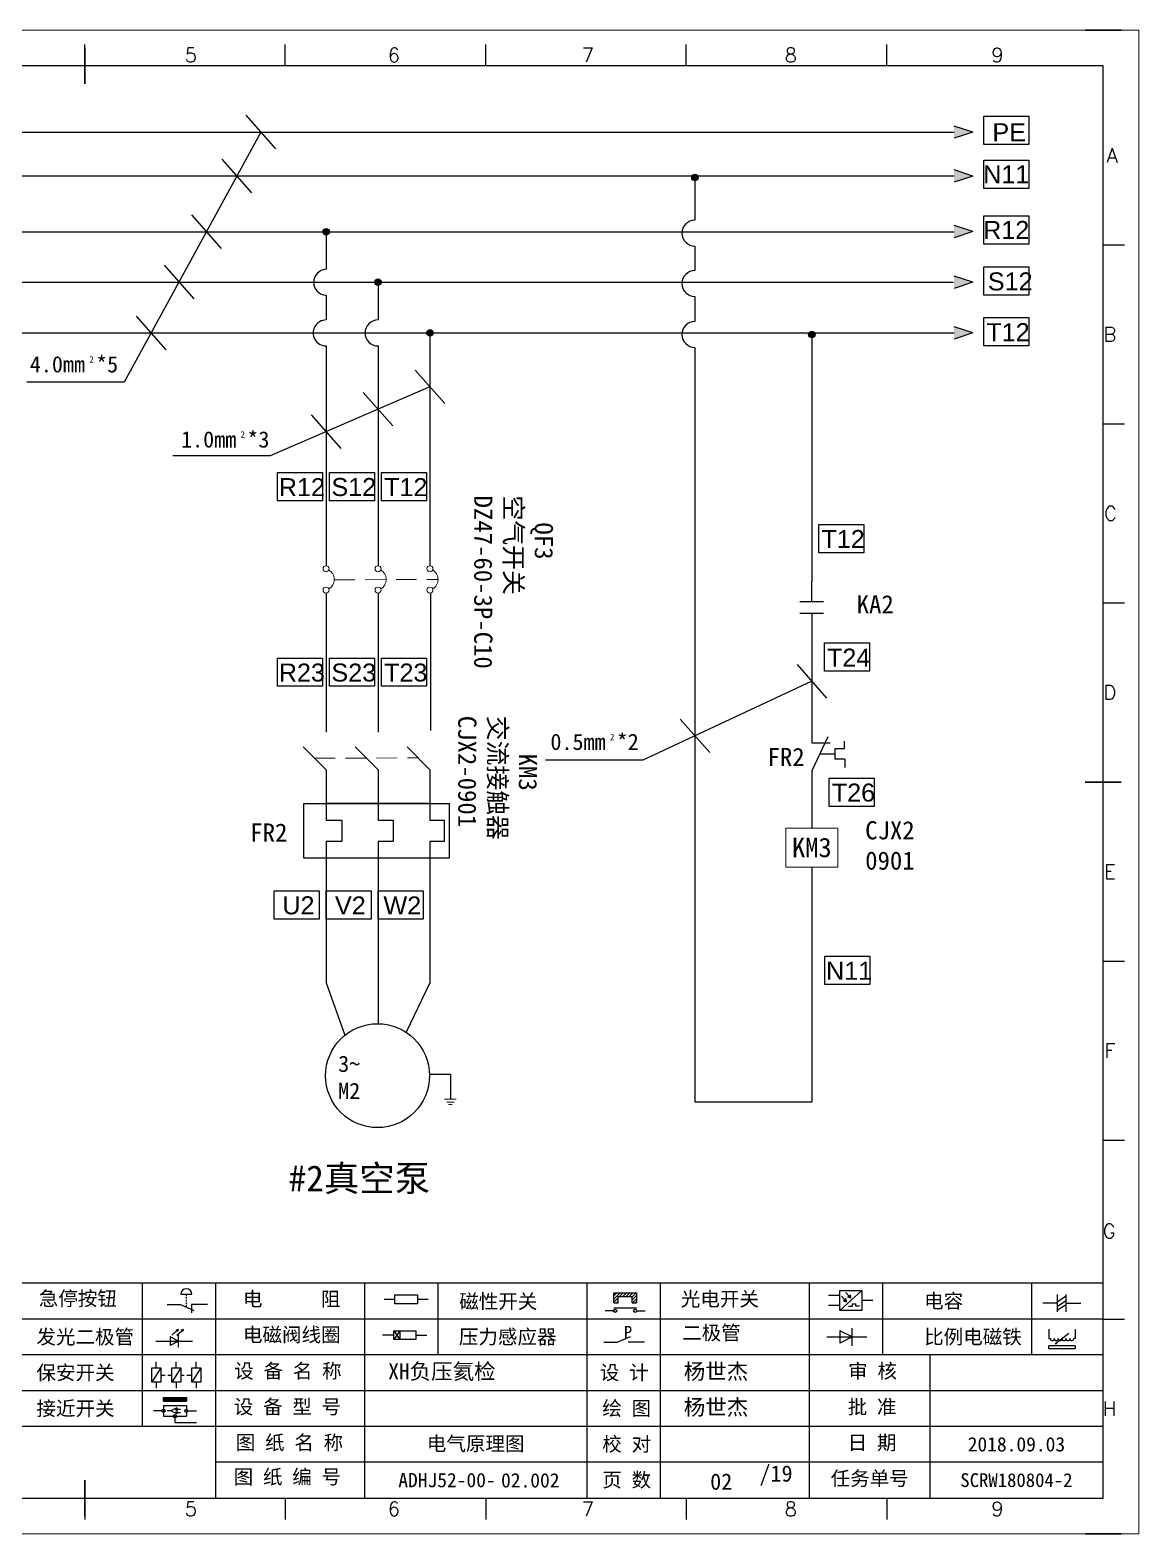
# Model space of a CAD drawing. Header units: millimetres. Extents: x 17734 to 28845, y 9358 to 11073.
# Drawn here: x 23487.7 to 23658.4, y 10415 to 10646.5 of the extents above; entities that cross this region are included whole.
import ezdxf
from ezdxf.enums import TextEntityAlignment as Align

# ---------------------------------------------------------------- set-up
doc = ezdxf.new("R2010")
doc.units = ezdxf.units.MM
doc.linetypes.add('DASHED2', pattern=[9.525, 6.35, -3.175])
doc.layers.add('AE_BOR', color=1, linetype='Continuous')
doc.layers.add('MISC', color=2, linetype='Continuous')
doc.styles.get("Standard").update_dxf_attribs({"font": ''})
doc.styles.add('WD', font='romans.shx', dxfattribs={"bigfont": 'gbcbig.shx'})
doc.styles.add('样式 0', font='')
doc.styles.add('样式 8', font='arial.ttf')
doc.styles.add('汉字', font='')
doc.styles.get('Standard').set_extended_font_data('SimSun')
doc.styles.get('样式 0').set_extended_font_data('KaiTi_GB2312')
doc.styles.get('汉字').set_extended_font_data('新宋体')

# ---------------------------------------------------------------- blocks, each defined once
blk = doc.blocks.new('磁性开关')
at = {"linetype": 'ByBlock'}
h = blk.add_hatch(dxfattribs=at)
h.set_pattern_fill('ANSI31', color=256, scale=0.1, style=0)
h.paths.add_polyline_path([(-1910.88, -776.69), (-1910.88, -775.29), (-1907.69, -775.29), (-1907.69, -776.69), (-1908.31, -776.69), (-1908.31, -775.79), (-1910.25, -775.79), (-1910.25, -776.69)])
for p, q in [((-1910.88, -776.69), (-1910.88, -775.29)), ((-1910.88, -775.29), (-1907.69, -775.29)), ((-1910.88, -776.69), (-1910.25, -776.69)), ((-1910.25, -776.69), (-1910.25, -775.79)), ((-1910.25, -775.79), (-1908.31, -775.79)), ((-1908.31, -776.69), (-1908.31, -775.79)), ((-1908.31, -776.69), (-1907.69, -776.69)), ((-1907.69, -775.29), (-1907.69, -776.69)), ((-1910.91, -777.81), (-1912.09, -777.81)), ((-1910.88, -777.39), (-1907.69, -777.39)), ((-1907.66, -777.81), (-1906.48, -777.81))]:
    blk.add_line(p, q, dxfattribs=at)
for centre in [(-1910.68, -777.81), (-1907.88, -777.81)]:
    blk.add_circle(centre, 0.225, dxfattribs=at)
blk = doc.blocks.new('光电开关')
at = {"linetype": 'ByBlock'}
h = blk.add_hatch(dxfattribs=at)
h.set_pattern_fill('ANSI31', color=256, scale=0.01, style=0)
h.set_pattern_definition([(45, (0.172267, 0), (-0.0224506403, 0.0224506403), [])])
h.paths.add_polyline_path([(-1882.44, -776.34), (-1882.5, -775.91), (-1882.68, -776.07)])
h.paths.add_polyline_path([(-1882.86, -776.23), (-1882.44, -776.34), (-1882.68, -776.07)])
h.paths.add_polyline_path([(-1883.05, -776.88), (-1883.11, -776.45), (-1883.29, -776.61)])
h.paths.add_polyline_path([(-1883.47, -776.77), (-1883.05, -776.88), (-1883.29, -776.61)])
for p, q in [((-1884.01, -775.96), (-1885.56, -775.96)), ((-1880.91, -775.3), (-1884.01, -778.05)), ((-1883.75, -776.09), (-1883.05, -776.88)), ((-1883.11, -776.45), (-1883.47, -776.77)), ((-1883.05, -776.88), (-1883.47, -776.77)), ((-1883.14, -775.55), (-1882.44, -776.34)), ((-1883.05, -776.88), (-1883.11, -776.45)), ((-1882.5, -775.91), (-1882.86, -776.23)), ((-1882.44, -776.34), (-1882.86, -776.23)), ((-1882.44, -776.34), (-1882.5, -775.91)), ((-1879.37, -776.67), (-1880.91, -776.67)), ((-1884.01, -777.39), (-1885.56, -777.39)), ((-1882.78, -777.47), (-1882.23, -777.47)), ((-1882.23, -777.47), (-1882.23, -777.14)), ((-1882.23, -777.14), (-1881.78, -777.14)), ((-1881.78, -777.47), (-1881.78, -777.14)), ((-1881.23, -777.47), (-1881.78, -777.47))]:
    blk.add_line(p, q, dxfattribs=at)
blk.add_lwpolyline([(-1884.01, -775.3), (-1880.91, -775.3), (-1880.91, -778.05), (-1884.01, -778.05)], close=True, dxfattribs=at)
blk = doc.blocks.new('电磁阀线圈')
at = {"linetype": 'ByBlock'}
for p, q in [((-1854.61, -796.54), (-1856.17, -796.54)), ((-1854.61, -795.92), (-1853.75, -797.16)), ((-1853.75, -795.92), (-1854.61, -797.16)), ((-1853.75, -795.92), (-1853.75, -797.16)), ((-1851.53, -796.54), (-1849.97, -796.54))]:
    blk.add_line(p, q, dxfattribs=at)
blk.add_lwpolyline([(-1854.61, -795.92), (-1851.53, -795.92), (-1851.53, -797.16), (-1854.61, -797.16)], close=True, dxfattribs=at)
blk = doc.blocks.new('压力感应器')
at = {"linetype": 'ByBlock'}
for p, q in [((-1815.59, -777.73), (-1813.71, -776.93)), ((-1817.44, -777.73), (-1815.59, -777.73)), ((-1811.78, -777.73), (-1814.05, -777.73))]:
    blk.add_line(p, q, dxfattribs=at)
at = {"linetype": 'ByBlock', "insert": (-1814.65, -775.48), "char_height": 1.68, "width": 1.2242, "attachment_point": 1}
blk.add_mtext('{\\fNSimSun|b0|i0|c134|p49;P}', dxfattribs=at)
blk = doc.blocks.new('二极管')
at = {"linetype": 'ByBlock'}
for p, q in [((-1787.52, -776.77), (-1781.92, -776.77)), ((-1783.97, -776.77), (-1785.69, -775.9)), ((-1785.69, -775.9), (-1785.69, -777.65)), ((-1783.97, -776.77), (-1785.69, -777.65)), ((-1783.97, -777.99), (-1783.97, -775.56))]:
    blk.add_line(p, q, dxfattribs=at)
blk = doc.blocks.new('电容')
at = {"linetype": 'ByBlock'}
for p, q in [((-1756.08, -782.99), (-1756.08, -780.56)), ((-1754.86, -780.79), (-1756.08, -781.55)), ((-1754.86, -782.99), (-1754.86, -780.56)), ((-1756.08, -781.77), (-1758.13, -781.77)), ((-1754.86, -781.44), (-1756.08, -782.2)), ((-1754.86, -781.99), (-1756.08, -782.75)), ((-1754.86, -781.77), (-1752.81, -781.77))]:
    blk.add_line(p, q, dxfattribs=at)
blk = doc.blocks.new('发光二极管')
at = {"linetype": 'ByBlock'}
for p, q in [((-1755.78, -785.92), (-1754.89, -785.14)), ((-1754.89, -785.14), (-1755.2, -785.22)), ((-1755.2, -785.22), (-1755.01, -785.43)), ((-1755.08, -785.92), (-1754.18, -785.14)), ((-1754.89, -785.14), (-1755.01, -785.43)), ((-1754.18, -785.14), (-1754.49, -785.22)), ((-1754.49, -785.22), (-1754.31, -785.43)), ((-1754.18, -785.14), (-1754.31, -785.43)), ((-1758.01, -786.77), (-1752.89, -786.77)), ((-1754.84, -786.77), (-1756.04, -786.16)), ((-1756.04, -786.16), (-1756.04, -787.39)), ((-1754.84, -786.77), (-1756.04, -787.39)), ((-1754.84, -787.63), (-1754.84, -785.92))]:
    blk.add_line(p, q, dxfattribs=at)
blk = doc.blocks.new('比例电磁阀')
at = {"linetype": 'ByBlock'}
for p, q in [((-1757.26, -775.38), (-1757.26, -776.71)), ((-1757.26, -776.71), (-1757.05, -776.71)), ((-1754.5, -775.98), (-1756.35, -777.44)), ((-1753.58, -776.71), (-1753.8, -776.71)), ((-1753.58, -775.38), (-1753.58, -776.71)), ((-1753.6, -777.73), (-1757.25, -777.73)), ((-1757.25, -778.13), (-1757.25, -777.73)), ((-1753.6, -778.13), (-1757.25, -778.13)), ((-1756.35, -777.44), (-1756.25, -777.25)), ((-1756.35, -777.44), (-1756.15, -777.38)), ((-1756.15, -777.38), (-1756.25, -777.25)), ((-1753.6, -777.73), (-1753.6, -778.13))]:
    blk.add_line(p, q, dxfattribs=at)
for centre in [(-1756.78, -776.71), (-1756.24, -776.71), (-1755.7, -776.71), (-1755.15, -776.71), (-1754.61, -776.71), (-1754.07, -776.71)]:
    blk.add_arc(centre, 0.271, 180, 0, dxfattribs=at)
blk = doc.blocks.new('保安开关')
at = {"linetype": 'ByBlock'}
for p, q in [((-1757.33, -790.79), (-1758.6, -792.81)), ((-1757.96, -790.79), (-1757.96, -789.97)), ((-1754.54, -790.79), (-1755.81, -792.81)), ((-1755.17, -790.79), (-1755.17, -789.97)), ((-1751.75, -790.79), (-1753.02, -792.81)), ((-1752.39, -790.79), (-1752.39, -789.97)), ((-1757.96, -792.81), (-1757.96, -793.62)), ((-1757.33, -791.8), (-1756.72, -791.8)), ((-1756.35, -791.8), (-1755.89, -791.8)), ((-1755.17, -792.81), (-1755.17, -793.62)), ((-1754.52, -791.8), (-1754.06, -791.8)), ((-1753.69, -791.8), (-1753.08, -791.8)), ((-1752.39, -792.81), (-1752.39, -793.62))]:
    blk.add_line(p, q, dxfattribs=at)
for points in [[(-1758.6, -790.79), (-1757.33, -790.79), (-1757.33, -792.81), (-1758.6, -792.81)], [(-1755.81, -790.79), (-1754.54, -790.79), (-1754.54, -792.81), (-1755.81, -792.81)], [(-1753.02, -790.79), (-1751.75, -790.79), (-1751.75, -792.81), (-1753.02, -792.81)]]:
    blk.add_lwpolyline(points, close=True, dxfattribs=at)
blk = doc.blocks.new('接近开关')
at = {"linetype": 'ByBlock'}
h = blk.add_hatch(dxfattribs=at)
h.set_pattern_fill('ANSI31', color=256, scale=0.01, style=0)
h.set_pattern_definition([(45, (-89.131516, -30.795668), (-0.0224506403, 0.0224506403), [])])
h.paths.add_polyline_path([(-1516.96, -1123.35), (-1516.96, -1122.85), (-1513.76, -1122.85), (-1513.76, -1123.35)])
for p, q in [((-1516.96, -1123.35), (-1516.96, -1122.85)), ((-1516.96, -1122.85), (-1513.76, -1122.85)), ((-1516.96, -1123.35), (-1513.76, -1123.35)), ((-1513.76, -1122.85), (-1513.76, -1123.35)), ((-1517.18, -1124.71), (-1518.36, -1124.71)), ((-1516.96, -1123.95), (-1513.76, -1123.95)), ((-1516.96, -1123.95), (-1516.96, -1125.47)), ((-1516.96, -1125.47), (-1513.76, -1125.47)), ((-1515.91, -1124.71), (-1516.45, -1124.71)), ((-1515.11, -1124.31), (-1515.91, -1124.71)), ((-1515.11, -1125.11), (-1515.91, -1124.71)), ((-1515.33, -1124.53), (-1515.17, -1124.53)), ((-1515.33, -1124.88), (-1515.17, -1124.88)), ((-1515.25, -1124.45), (-1515.25, -1124.61)), ((-1515.11, -1124.31), (-1515.11, -1125.11)), ((-1515.11, -1124.48), (-1514.58, -1124.48)), ((-1515.11, -1124.94), (-1514.58, -1124.94)), ((-1513.76, -1123.95), (-1513.76, -1125.47)), ((-1513.54, -1124.71), (-1512.36, -1124.71)), ((-1515.36, -1125.69), (-1515.36, -1126.36)), ((-1515.36, -1126.36), (-1512.36, -1126.36))]:
    blk.add_line(p, q, dxfattribs=at)
for centre in [(-1516.96, -1124.71), (-1515.36, -1125.47), (-1513.76, -1124.71)]:
    blk.add_circle(centre, 0.225, dxfattribs=at)
blk = doc.blocks.new('电阻')
at = {"linetype": 'ByBlock'}
for p, q in [((-3.09, 0), (-1.57, 0)), ((1.57, 0), (3.09, 0))]:
    blk.add_line(p, q, dxfattribs=at)
blk.add_lwpolyline([(-1.57, 0.63), (1.57, 0.63), (1.57, -0.63), (-1.57, -0.63)], close=True, dxfattribs=at)
blk = doc.blocks.new('急停按钮')
at = {"linetype": 'ByBlock'}
for p, q in [((-1.86, 0), (0, 0)), ((0, 0), (1.88, -0.81)), ((0.06, 1.45), (1.61, 1.45)), ((0.83, 1.45), (0.83, 1.24)), ((0.83, 1.07), (0.83, 0.85)), ((0.83, 0.68), (0.83, 0.47)), ((0.83, 0.29), (0.83, 0.08)), ((3.81, 0), (1.54, 0)), ((1.54, 0), (1.54, -1.15)), ((0.83, -0.09), (0.83, -0.24))]:
    blk.add_line(p, q, dxfattribs=at)
blk.add_arc((0.83, 1.45), 0.774, 0, 180)
blk = doc.blocks.new('电控横A4')
for p, q in [((292, -5), (5, -5)), ((292, -205), (292, -5)), ((10.03, -205), (289.53, -205)), ((130.8, -205), (190.75, -205)), ((190.75, -205), (259.54, -205))]:
    blk.add_line(p, q)
at = {"linetype": 'ByBlock'}
for p, q in [((292, -175), (5, -175)), ((292, -180), (5, -180)), ((292, -185), (5, -185)), ((292, -190), (5, -190)), ((292, -195), (5, -195)), ((292, -200), (168.03, -200))]:
    blk.add_line(p, q, dxfattribs=at)
at = {"color": 0, "lineweight": -2}
for p, q in [((157.79, -175), (157.79, -195)), ((168.03, -175), (168.03, -204.92)), ((188.84, -175), (188.84, -185)), ((199.08, -175), (199.08, -185)), ((219.89, -175), (219.89, -185)), ((230.12, -175), (230.12, -185)), ((250.93, -175), (250.93, -185)), ((261.17, -175), (261.17, -185)), ((281.98, -175), (281.98, -185)), ((188.84, -185), (188.84, -204.92)), ((219.89, -185), (219.89, -205)), ((230.12, -185), (230.12, -205)), ((250.93, -185), (250.93, -205)), ((267.79, -185), (267.79, -205))]:
    blk.add_line(p, q, dxfattribs=at)
at = {"color": 0, "ltscale": 2}
for p, q in [((292, -205), (292, -183.55)), ((259.54, -205), (289.53, -205)), ((259.54, -205), (292, -205))]:
    blk.add_line(p, q, dxfattribs=at)
at = {"layer": 'AE_BOR', "color": 1, "lineweight": 15}
for p, q in [((0, 0), (297, 0)), ((297, 0), (297, -210)), ((297, -210), (0, -210))]:
    blk.add_line(p, q, dxfattribs=at)
at = {"layer": 'AE_BOR'}
for p, q in [((149.78, -5), (149.78, -2)), ((177.78, -5), (177.78, -2)), ((205.78, -5), (205.78, -2)), ((233.78, -5), (233.78, -2)), ((261.78, -5), (261.78, -2)), ((292, -30), (295, -30)), ((292, -55), (295, -55)), ((292, -80), (295, -80)), ((292, -130), (295, -130)), ((292, -155), (295, -155)), ((292, -180), (295, -180)), ((149.78, -205), (149.78, -208)), ((177.78, -205), (177.78, -208)), ((205.78, -205), (205.78, -208)), ((233.78, -205), (233.78, -208)), ((261.78, -205), (261.78, -208))]:
    blk.add_line(p, q, dxfattribs=at)
at = {"layer": 'AE_BOR', "lineweight": 30}
for p, q in [((294.53, 0), (289.53, 0)), ((294.53, -210), (289.53, -210))]:
    blk.add_line(p, q, dxfattribs=at)
at = {"layer": 'AE_BOR', "color": 2, "lineweight": 30}
for p, q in [((149.78, -7.5), (149.78, -2.5)), ((289.5, -105), (294.5, -105)), ((149.78, -202.5), (149.78, -207.5)), ((149.78, -205), (149.78, -207.5))]:
    blk.add_line(p, q, dxfattribs=at)
for name, p in [('急停按钮', (163.12, -177.98)), ('电阻', (194.66, -177.22))]:
    blk.add_blockref(name, p)
at = {"linetype": 'ByBlock'}
for name, p in [('磁性开关', (2134.53, 598.96)), ('光电开关', (2139.22, 599.27)), ('电容', (2041.69, 603.98)), ('发光二极管', (1917.72, 603.69)), ('电磁阀线圈', (2047.53, 614.3)), ('压力感应器', (2039.72, 594.52)), ('二极管', (2040.91, 594.27)), ('比例电磁阀', (2041.69, 593.98)), ('保安开关', (1917.72, 603.98)), ('接近开关', (1677.72, 931.9))]:
    blk.add_blockref(name, p, dxfattribs=at)
at = {"char_height": 2, "attachment_point": 1, "style": '汉字'}
for s, insert in [('{\\fKaiTi_GB2312|b0|i0|c134|p49;急停按钮}', (143.35, -176.12)), ('{\\fKaiTi_GB2312|b0|i0|c134|p49;电      阻}', (171.86, -176.19)), ('{\\fKaiTi_GB2312|b0|i0|c134|p49;磁性开关}', (202.07, -176.53)), ('{\\fKaiTi_GB2312|b0|i0|c134|p49;光电开关}', (233.02, -176.19)), ('{\\fKaiTi_GB2312|b0|i0|c134|p49;电容}', (267, -176.48)), ('{\\fKaiTi_GB2312|b0|i0|c134|p49;发光二极管}', (143.02, -181.48)), ('{\\fKaiTi_GB2312|b0|i0|c134|p49;电磁阀线圈}', (171.86, -181.19)), ('{\\fKaiTi_GB2312|b0|i0|c134|p49;压力感应器}', (202.02, -181.47)), ('{\\fKaiTi_GB2312|b0|i0|c134|p49;二极管}', (233.2, -180.91)), ('{\\fKaiTi_GB2312|b0|i0|c134|p49;比例电磁铁}', (267, -181.48)), ('{\\fKaiTi_GB2312|b0|i0|c134|p49;保安开关}', (143.02, -186.48)), ('{\\fKaiTi_GB2312|b0|i0|c134|p0;设 备 名 称}', (170.65, -186.24)), ('{\\fKaiTi_GB2312|b0|i0|c134|p0;设 计}', (221.72, -186.46)), ('{\\fKaiTi_GB2312|b0|i0|c134|p0;审 核}', (256.39, -186.25)), ('{\\fKaiTi_GB2312|b0|i0|c134|p0;设 备 型 号}', (170.58, -191.24)), ('{\\fKaiTi_GB2312|b0|i0|c134|p0;批 准}', (256.32, -191.25)), ('{\\fKaiTi_GB2312|b0|i0|c134|p49;接近开关}', (143.02, -191.48)), ('{\\fKaiTi_GB2312|b0|i0|c134|p0;绘 图}', (222.05, -191.46)), ('{\\fKaiTi_GB2312|b0|i0|c134|p0;图 纸 名 称}', (170.86, -196.24)), ('{\\fKaiTi_GB2312|b0|i0|c134|p0;校 对}', (222.05, -196.46)), ('{\\fKaiTi_GB2312|b0|i0|c134|p0;日 期}', (256.32, -196.25)), ('{\\fKaiTi_GB2312|b0|i0|c134|p0;图 纸 编 号}', (170.57, -201.03)), ('{\\fKaiTi_GB2312|b0|i0|c134|p0;页 数}', (222.05, -201.46)), ('{\\fKaiTi_GB2312|b0|i0|c134|p0;任务单号}', (253.94, -201.25))]:
    blk.add_mtext(s, dxfattribs=dict(at, insert=insert))
for s, insert, char_height, width, attachment_point in [('{\\fKaiTi_GB2312|b0|i0|c134|p49;XH负压氦检}', (192.15, -186.2), 2.2, 26.5767, 1), ('{\\fKaiTi_GB2312|b0|i0|c134|p49;杨世杰}', (233.43, -186.2), 2.2, 15.3175, 1), ('{\\fKaiTi_GB2312|b0|i0|c134|p49;杨世杰}', (233.43, -191.2), 2.2, 15.3175, 1), ('{\\fKaiTi_GB2312|b0|i0|c134|p49;2018.09.03}', (279.89, -197.5), 2, 24.2172, 5), ('{\\fKaiTi_GB2312|b0|i0|c134|p49;SCRW180804-2}', (279.89, -202.5), 1.92, 24.2172, 5)]:
    blk.add_mtext(s, dxfattribs=dict(insert=insert, char_height=char_height, width=width, attachment_point=attachment_point))
at = {"color": 0, "lineweight": -2, "insert": (200.36, -202.5), "char_height": 2, "width": 31.0482, "attachment_point": 5}
blk.add_mtext('{\\C256;ADHJ52-00-}', dxfattribs=at)
at = {"color": 0, "linetype": 'ByBlock', "lineweight": -2, "insert": (242.64, -201.84), "char_height": 4.2689, "width": 20.8102, "attachment_point": 5}
blk.add_mtext('  {\\H0.53119x; /19}', dxfattribs=at)
at = {"layer": 'AE_BOR', "style": 'WD'}
for s, p in [('5', (164.59, -4.5)), ('6', (192.94, -4.5)), ('7', (220.04, -4.5)), ('8', (248.37, -4.5)), ('9', (277.23, -4.5)), ('5', (164.59, -207.5)), ('6', (192.94, -207.5)), ('7', (220.04, -207.5)), ('8', (248.37, -207.5)), ('9', (277.23, -207.5))]:
    blk.add_text(s, height=2, dxfattribs=at).set_placement(p, align=Align.CENTER)
for s, p in [('A', (294.03, -17.5)), ('B', (293.84, -42.5)), ('C', (293.93, -67.5)), ('D', (293.84, -92.5)), ('E', (293.74, -117.5)), ('F', (293.74, -142.5)), ('F', (293.74, -142.5)), ('G', (293.74, -167.72)), ('H', (293.84, -192.5))]:
    blk.add_text(s, height=2, dxfattribs=at).set_placement(p, align=Align.MIDDLE_RIGHT)
blk = doc.blocks.new('常开触点')
at = {"linetype": 'ByBlock'}
for p, q in [((-1853.82, -782.99), (-1853.82, -780.56)), ((-1852.6, -782.99), (-1852.6, -780.56)), ((-1853.82, -781.77), (-1855.88, -781.77)), ((-1852.6, -781.77), (-1850.55, -781.77))]:
    blk.add_line(p, q, dxfattribs=at)

msp = doc.modelspace()

# ---------------------------------------------------------------- hatches: boundary and pattern name
for points in [[(23629.944, 10624.993), (23632.863, 10624.057), (23629.944, 10623.122)], [(23590.548, 10623.833, 1), (23589.548, 10623.833, 1)], [(23533.749, 10615.485, 1), (23532.749, 10615.485, 1)], [(23629.944, 10616.427), (23632.863, 10615.492), (23629.944, 10614.556)], [(23629.944, 10608.631), (23632.863, 10607.696), (23629.944, 10606.76)], [(23541.748, 10607.727, 1), (23540.748, 10607.727, 1)], [(23549.748, 10599.892, 1), (23548.748, 10599.892, 1)], [(23608.548, 10599.638, 1), (23607.548, 10599.638, 1)], [(23629.944, 10600.835), (23632.863, 10599.899), (23629.944, 10598.964)]]:
    msp.add_hatch(color=256).paths.add_polyline_path(points)
at = {"layer": 'MISC'}
msp.add_hatch(color=2, dxfattribs=at).paths.add_polyline_path([(23629.944, 10631.757), (23632.863, 10630.822), (23629.944, 10629.887)])

# ---------------------------------------------------------------- linework, layer by layer
for p, q in [((23520.918, 10633.401), (23525.476, 10628.237)), ((23523.197, 10630.819), (23502.178, 10592.322)), ((23517.224, 10626.637), (23521.783, 10621.472)), ((23632.863, 10624.057), (23629.944, 10624.993)), ((23590.048, 10623.833), (23590.048, 10617.264)), ((23632.863, 10624.057), (23629.944, 10623.122)), ((23512.547, 10618.069), (23517.105, 10612.905)), ((23364.269, 10615.485), (23629.973, 10615.489)), ((23533.249, 10615.485), (23533.249, 10609.693)), ((23632.863, 10615.492), (23629.944, 10616.427)), ((23632.863, 10615.492), (23629.944, 10614.556)), ((23590.048, 10613.264), (23590.048, 10609.505)), ((23508.31, 10610.309), (23512.868, 10605.145)), ((23632.863, 10607.696), (23629.944, 10608.631)), ((23364.269, 10607.727), (23629.866, 10607.727)), ((23541.248, 10607.727), (23541.248, 10601.892)), ((23632.863, 10607.696), (23629.944, 10606.76)), ((23533.249, 10605.697), (23533.249, 10601.892)), ((23590.048, 10605.505), (23590.048, 10601.671)), ((23504.032, 10602.475), (23508.59, 10597.31)), ((23364.269, 10599.892), (23629.96, 10599.892)), ((23549.248, 10599.892), (23549.248, 10564.055)), ((23608.048, 10599.638), (23608.048, 10561.657)), ((23632.863, 10599.899), (23629.944, 10600.835)), ((23632.863, 10599.899), (23629.944, 10598.964)), ((23533.249, 10597.892), (23533.248, 10564.055)), ((23541.248, 10597.892), (23541.248, 10564.055)), ((23590.048, 10597.671), (23590.048, 10481.525)), ((23502.178, 10592.322), (23487.179, 10592.322)), ((23546.969, 10594.189), (23551.528, 10589.024)), ((23549.248, 10591.607), (23524.648, 10581.003)), ((23538.969, 10590.741), (23543.528, 10585.576)), ((23530.969, 10587.293), (23535.528, 10582.128)), ((23524.648, 10581.003), (23509.644, 10581.003)), ((23533.248, 10559.845), (23533.248, 10538.42)), ((23541.248, 10559.845), (23541.248, 10538.454)), ((23549.339, 10559.854), (23549.339, 10538.678)), ((23608.048, 10553.664), (23608.048, 10536.784)), ((23605.767, 10548.844), (23610.326, 10543.679)), ((23608.046, 10546.262), (23582.036, 10534.127)), ((23587.768, 10540.447), (23592.327, 10535.283)), ((23610.496, 10537.742), (23608.04, 10532.487)), ((23608.04, 10536.784), (23610.86, 10536.784)), ((23533.248, 10532.645), (23529.713, 10536.181)), ((23541.248, 10532.645), (23537.713, 10536.181)), ((23549.248, 10532.645), (23545.713, 10536.181)), ((23611.636, 10534.289), (23611.636, 10535.94)), ((23611.636, 10535.94), (23613.077, 10535.94)), ((23533.248, 10532.645), (23533.248, 10524.912)), ((23541.248, 10532.645), (23541.248, 10524.912)), ((23549.248, 10532.645), (23549.248, 10524.912)), ((23582.036, 10534.127), (23567.036, 10534.127)), ((23608.048, 10532.503), (23608.048, 10523.664)), ((23613.106, 10534.289), (23611.636, 10534.289)), ((23613.106, 10533.02), (23613.106, 10533.03)), ((23533.248, 10524.912), (23535.701, 10524.912)), ((23535.701, 10524.912), (23535.701, 10521.61)), ((23541.248, 10524.912), (23543.576, 10524.912)), ((23543.576, 10524.912), (23543.576, 10521.61)), ((23549.248, 10524.912), (23551.45, 10524.912)), ((23551.45, 10524.912), (23551.45, 10521.61)), ((23533.248, 10521.61), (23533.248, 10499.845)), ((23535.701, 10521.61), (23533.249, 10521.61)), ((23543.576, 10521.61), (23541.248, 10521.61)), ((23541.248, 10521.61), (23541.248, 10499.845)), ((23551.45, 10521.61), (23549.248, 10521.61)), ((23549.248, 10521.61), (23549.248, 10499.845)), ((23608.048, 10517.664), (23608.048, 10481.525)), ((23533.248, 10499.845), (23536.152, 10491.78)), ((23541.248, 10499.845), (23541.248, 10493.554)), ((23549.248, 10499.845), (23545.568, 10492.242)), ((23549.173, 10485.798), (23552.4, 10485.798)), ((23552.4, 10485.798), (23552.4, 10481.919)), ((23590.048, 10481.525), (23608.048, 10481.525))]:
    msp.add_line(p, q)
at = {"color": 0}
msp.add_line((23629.973, 10624.055), (23364.269, 10624.055), dxfattribs=at)
at = {"color": 6, "linetype": 'DASHED2', "lineweight": 0, "ltscale": 0.5}
for p, q in [((23534.495, 10561.89), (23550.495, 10561.957)), ((23531.481, 10534.413), (23547.481, 10534.48))]:
    msp.add_line(p, q, dxfattribs=at)
at = {"ltscale": 2}
for p, q in [((23613.076, 10535.94), (23613.076, 10537.036)), ((23613.106, 10534.289), (23613.106, 10533.03))]:
    msp.add_line(p, q, dxfattribs=at)
at = {"color": 0, "ltscale": 2}
for p, q in [((23609.268, 10535.115), (23611.636, 10535.115)), ((23548.998, 10527.437), (23533.249, 10527.437))]:
    msp.add_line(p, q, dxfattribs=at)
at = {"lineweight": 0}
for p, q in [((23553.294, 10481.912), (23551.505, 10481.912)), ((23552.962, 10481.484), (23551.838, 10481.484)), ((23552.676, 10481.137), (23552.103, 10481.137))]:
    msp.add_line(p, q, dxfattribs=at)
at = {"color": 1, "lineweight": -3}
for points in [[(23634.513, 10633.26), (23641.454, 10633.26), (23641.454, 10628.908), (23634.513, 10628.908)], [(23634.513, 10626.496), (23641.454, 10626.496), (23641.454, 10622.143), (23634.513, 10622.143)], [(23634.513, 10617.93), (23641.454, 10617.93), (23641.454, 10613.577), (23634.513, 10613.577)], [(23634.513, 10610.071), (23641.454, 10610.071), (23641.454, 10605.718), (23634.513, 10605.718)], [(23634.513, 10602.266), (23641.454, 10602.266), (23641.454, 10597.914), (23634.513, 10597.914)], [(23525.778, 10578.407), (23532.719, 10578.407), (23532.719, 10574.055), (23525.778, 10574.055)], [(23533.778, 10578.407), (23540.719, 10578.407), (23540.719, 10574.055), (23533.778, 10574.055)], [(23541.778, 10578.407), (23548.719, 10578.407), (23548.719, 10574.055), (23541.778, 10574.055)], [(23609.119, 10570.422), (23616.06, 10570.422), (23616.06, 10566.07), (23609.119, 10566.07)], [(23609.976, 10552.164), (23616.917, 10552.164), (23616.917, 10547.812), (23609.976, 10547.812)], [(23525.778, 10549.845), (23532.719, 10549.845), (23532.719, 10545.492), (23525.778, 10545.492)], [(23533.778, 10549.845), (23540.719, 10549.845), (23540.719, 10545.492), (23533.778, 10545.492)], [(23541.778, 10549.845), (23548.719, 10549.845), (23548.719, 10545.492), (23541.778, 10545.492)], [(23610.713, 10531.368), (23617.654, 10531.368), (23617.654, 10527.015), (23610.713, 10527.015)], [(23525.248, 10514.007), (23532.189, 10514.007), (23532.189, 10509.655), (23525.248, 10509.655)], [(23533.248, 10514.007), (23540.189, 10514.007), (23540.189, 10509.655), (23533.248, 10509.655)], [(23541.248, 10514.007), (23548.189, 10514.007), (23548.189, 10509.655), (23541.248, 10509.655)], [(23610.048, 10503.947), (23616.988, 10503.947), (23616.988, 10499.595), (23610.048, 10499.595)]]:
    msp.add_lwpolyline(points, close=True, dxfattribs=at)
at = {"color": 0, "ltscale": 2}
msp.add_lwpolyline([(23529.806, 10527.437), (23552.2, 10527.437), (23552.2, 10519.053), (23529.806, 10519.053)], close=True, dxfattribs=at)
at = {"lineweight": 0}
msp.add_lwpolyline([(23604.048, 10523.664), (23612.048, 10523.664), (23612.048, 10517.664), (23604.048, 10517.664)], close=True, dxfattribs=at)
for centre, radius in [((23590.048, 10623.833), 0.5), ((23533.249, 10615.485), 0.5), ((23541.248, 10607.727), 0.5), ((23549.248, 10599.892), 0.5), ((23608.048, 10599.638), 0.5), ((23541.177, 10485.555), 8)]:
    msp.add_circle(centre, radius)
for centre in [(23533.248, 10563.592), (23541.248, 10563.592), (23549.248, 10563.592), (23533.248, 10560.307), (23541.248, 10560.307), (23549.248, 10560.307)]:
    msp.add_circle(centre, 0.462, dxfattribs=at)
for centre, start, end in [((23590.048, 10615.264), 90, 270), ((23533.343, 10607.695), 92.71555, 267.28408), ((23590.048, 10607.505), 90, 270), ((23533.249, 10599.892), 89.99982, 270), ((23541.248, 10599.892), 90, 270), ((23590.048, 10599.671), 90, 270)]:
    msp.add_arc(centre, 2, start, end)
for centre in [(23532.789, 10561.95), (23540.789, 10561.95), (23548.789, 10561.95)]:
    msp.add_arc(centre, 1.706, 301.18201, 58.81799, dxfattribs=at)
at = {"layer": 'MISC', "color": 2}
for q in [(23629.944, 10631.757), (23629.944, 10629.887)]:
    msp.add_line((23632.863, 10630.822), q, dxfattribs=at)
at = {"layer": 'MISC'}
msp.add_line((23364.269, 10630.819), (23629.973, 10630.819), dxfattribs=at)

# ---------------------------------------------------------------- block references
at = {"xscale": 1.1025, "yscale": 1.1025, "zscale": 1.1025}
msp.add_blockref('电控横A4', (23330.973, 10646.526), dxfattribs=at)
at = {"linetype": 'ByBlock', "xscale": 1.5, "yscale": 1.5, "zscale": 1.5, "rotation": 270}
msp.add_blockref('常开触点', (24780.709, 7777.843), dxfattribs=at)

# ---------------------------------------------------------------- texts
at = {"char_height": 2.772, "style": '样式 8'}
for s, insert, width, attachment_point in [('N11', (23637.983, 10624.319), 6.94087, 5), ('R12', (23637.983, 10615.754), 6.94087, 5), ('\\pi-0.77273;S12', (23635.923, 10607.814), 4.96666, 4), ('T12', (23638.257, 10600.017), 4.96666, 5), ('R12', (23529.522, 10576.158), 4.96666, 5), ('S12', (23537.522, 10576.158), 4.96666, 5), ('T12', (23545.522, 10576.158), 4.96666, 5), ('T12', (23612.863, 10568.173), 4.96666, 5), ('T24', (23613.72, 10549.915), 4.96666, 5), ('R23', (23529.522, 10547.596), 4.96666, 5), ('S23', (23537.522, 10547.596), 4.96666, 5), ('T23', (23545.522, 10547.596), 4.96666, 5), ('T26', (23614.457, 10529.119), 4.96666, 5), ('U2', (23528.992, 10511.758), 4.96666, 5), ('V2', (23536.992, 10511.758), 4.96666, 5), ('W2', (23544.992, 10511.758), 4.96666, 5), ('N11', (23613.791, 10501.698), 4.96666, 5)]:
    msp.add_mtext(s, dxfattribs=dict(at, insert=insert, width=width, attachment_point=attachment_point))
for s, width, heights, insert, char_height, attachment_point in [('4.0mm *5', 15.02857, [0], (23487.632, 10596.323), 2.5, 1), ('2', 4.05808, [0], (23496.803, 10596.323), 1, 1), ('1.0mm *3', 15.02857, [0], (23510.922, 10584.758), 2.5, 1), ('2', 4.05808, [0], (23520.092, 10584.758), 1, 1), ('0.5mm *2', 15.02857, [0], (23567.794, 10538.198), 2.5, 1), ('2', 4.05808, [0], (23576.964, 10538.198), 1, 1), ('3~\\PM2', 13.04067, [8.754], (23536.815, 10485.295), 2.5, 5)]:
    msp.add_mtext_dynamic_manual_height_columns(s, width=width, gutter_width=12.5, heights=heights, dxfattribs=dict(insert=insert, char_height=char_height, attachment_point=attachment_point))
at = {"color": 0, "lineweight": -2, "char_height": 2.205}
for s, insert, width, attachment_point in [('电气原理图', (23556.281, 10428.782), 34.2306, 5), ('02.002', (23560.196, 10424.356), 5.72397, 1)]:
    msp.add_mtext(s, dxfattribs=dict(at, insert=insert, width=width, attachment_point=attachment_point))
at = {"color": 0, "linetype": 'ByBlock', "lineweight": -2, "insert": (23594.096, 10423.033), "char_height": 2.5, "width": 5.1278, "attachment_point": 5}
msp.add_mtext('02', dxfattribs=at)
at = {"layer": 'MISC', "insert": (23635.858, 10632.191), "char_height": 2.772, "width": 4.96666, "attachment_point": 1, "style": '样式 8'}
msp.add_mtext('PE', dxfattribs=at)
at = {"layer": 'MISC', "color": 0, "char_height": 2.8, "attachment_point": 4, "rotation": 270, "style": '样式 0'}
for s, insert, width in [('\\pi7.8539;QF3\\P\\pi3.7228;{\\fSimSun|b0|i0|c134|p2;空气开关\\P\\pi-7.9461;}DZ47-60-3P-C10', (23562.099, 10578.582), 22.90788), ('\\pi12.521;KM3\\P\\pi6.7006;{\\fSimSun|b0|i0|c134|p2;交流接触器\\P\\pi5.2539;}CJX2-0901', (23559.642, 10547.654), 32.90788)]:
    msp.add_mtext(s, dxfattribs=dict(at, insert=insert, width=width))
at = {"layer": 'MISC', "color": 0, "style": '样式 0'}
for s, insert, char_height, width, attachment_point in [('KA2', (23614.954, 10559.524), 2.8, 7.9311, 1), ('FR2', (23601.231, 10536.019), 2.8, 5.01683, 1), ('FR2', (23521.585, 10524.38), 2.8, 5.01683, 1), ('CJX2\\P0901', (23616.263, 10524.732), 2.8, 7.9311, 1), ('KM3', (23608.048, 10520.664), 3, 8, 5), ('\\pi3.4023;#2{\\fSimSun|b0|i0|c134|p2;真空泵}', (23524.068, 10469.526), 4, 31.01096, 4)]:
    msp.add_mtext(s, dxfattribs=dict(at, insert=insert, char_height=char_height, width=width, attachment_point=attachment_point))

doc.saveas('drawing.dxf')
